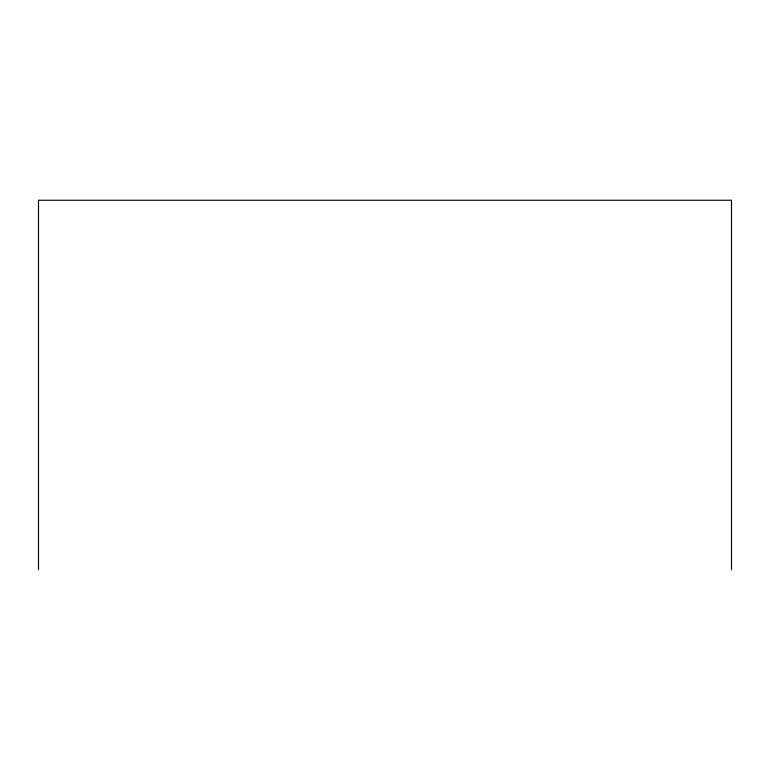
<?xml version="1.0" encoding="UTF-8"?>
<svg xmlns="http://www.w3.org/2000/svg" width="770" height="770" viewBox="0 0 770 770"><rect width="100%" height="100%" fill="white"/><g stroke="black" fill="none" stroke-linecap="round" stroke-linejoin="round"><path stroke-width="1.16" d="M731.5 569.752L731.5 200.248L38.5 200.248L38.5 569.752"/></g></svg>
